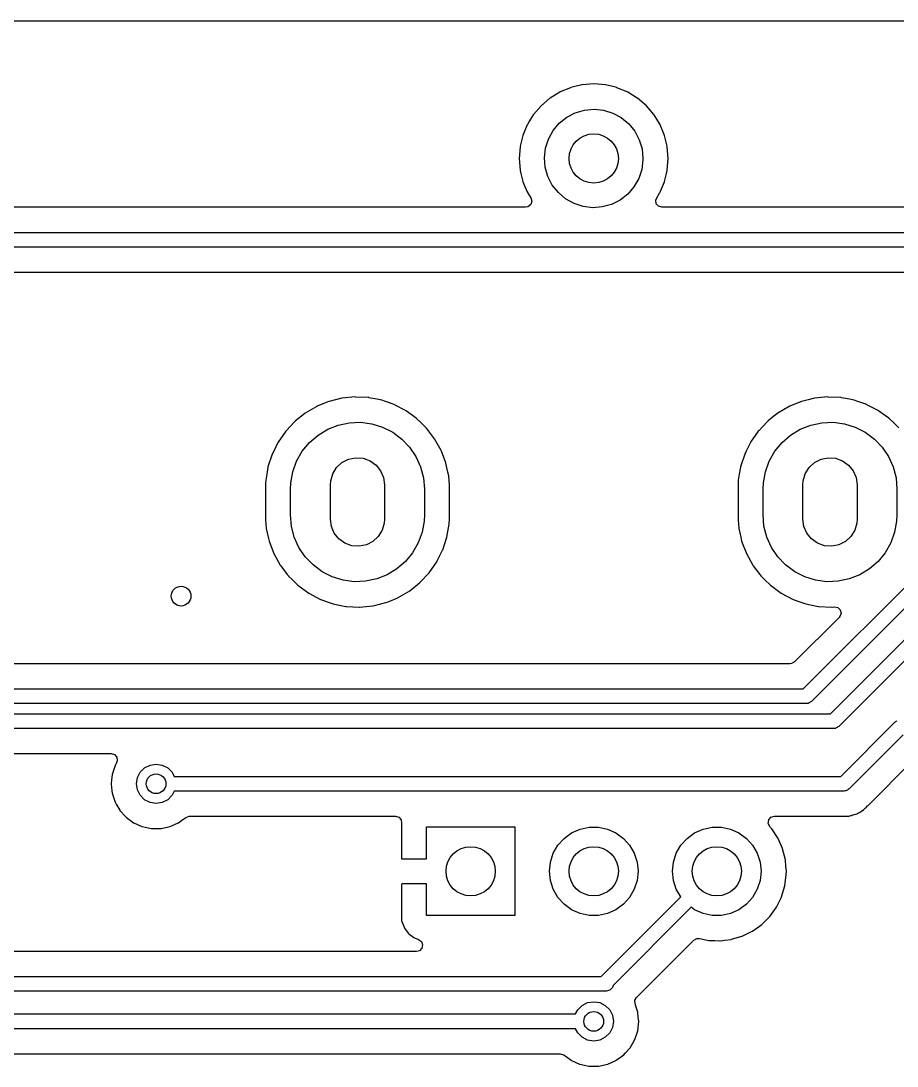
# Model space of a CAD drawing. Extents: x 51 to 243, y -135 to -54.
# Drawn here: x 197.91 to 215.71, y -75.08 to -53.85 of the extents above; entities that cross this region are included whole.
import ezdxf

# ---------------------------------------------------------------- set-up
doc = ezdxf.new("R2010")
doc.units = 0
doc.layers.add('BLACK', color=7, linetype='CONTINUOUS')

msp = doc.modelspace()

# ---------------------------------------------------------------- linework, layer by layer
at = {"layer": 'BLACK', "linetype": 'CONTINUOUS'}
for p, q in [((51.4345, -53.8485), (243.206, -53.8485)), ((209.163, -55.1836), (209.082, -55.2029)), ((209.308, -55.1486), (209.163, -55.1836)), ((209.313, -55.1475), (209.308, -55.1486)), ((209.308, -55.1486), (209.308, -55.1486)), ((209.55, -55.1288), (209.313, -55.1475)), ((209.787, -55.1475), (209.55, -55.1288)), ((209.792, -55.1486), (209.787, -55.1475)), ((209.937, -55.1836), (209.792, -55.1486)), ((209.792, -55.1486), (209.792, -55.1486)), ((210.018, -55.2029), (209.937, -55.1836)), ((208.859, -55.2963), (208.665, -55.4152)), ((208.863, -55.2938), (208.859, -55.2963)), ((208.868, -55.2919), (208.863, -55.2938)), ((209.078, -55.2048), (208.868, -55.2919)), ((208.868, -55.2919), (208.868, -55.2919)), ((209.082, -55.2029), (209.078, -55.2048)), ((209.078, -55.2048), (209.078, -55.2048)), ((210.022, -55.2048), (210.018, -55.2029)), ((210.232, -55.2919), (210.022, -55.2048)), ((210.022, -55.2048), (210.022, -55.2048)), ((210.237, -55.2938), (210.232, -55.2919)), ((210.232, -55.2919), (210.232, -55.2919)), ((210.241, -55.2963), (210.237, -55.2938)), ((210.435, -55.4152), (210.241, -55.2963)), ((208.48, -55.572), (208.326, -55.7526)), ((208.661, -55.4178), (208.48, -55.572)), ((208.665, -55.4152), (208.661, -55.4178)), ((208.665, -55.4152), (208.665, -55.4152)), ((210.439, -55.4178), (210.435, -55.4152)), ((210.435, -55.4152), (210.435, -55.4152)), ((210.62, -55.572), (210.439, -55.4178)), ((210.774, -55.7526), (210.62, -55.572)), ((208.323, -55.7568), (208.248, -55.88)), ((208.326, -55.7526), (208.323, -55.7568)), ((208.323, -55.7568), (208.323, -55.7568)), ((208.85, -55.9275), (209.002, -55.8052)), ((209.002, -55.8052), (209.175, -55.7148)), ((209.175, -55.7148), (209.363, -55.6597)), ((209.363, -55.6597), (209.557, -55.642)), ((209.557, -55.642), (209.751, -55.6624)), ((209.751, -55.6624), (209.938, -55.7201)), ((209.938, -55.7201), (210.109, -55.813)), ((210.109, -55.813), (210.26, -55.9374)), ((210.777, -55.7568), (210.774, -55.7526)), ((210.852, -55.88), (210.777, -55.7568)), ((210.777, -55.7568), (210.777, -55.7568)), ((208.2, -55.9596), (208.138, -56.1088)), ((208.202, -55.955), (208.2, -55.9596)), ((208.2, -55.9596), (208.2, -55.9596)), ((208.248, -55.88), (208.202, -55.955)), ((208.725, -56.077), (208.85, -55.9275)), ((210.26, -55.9374), (210.383, -56.0886)), ((210.898, -55.955), (210.852, -55.88)), ((210.9, -55.9596), (210.898, -55.955)), ((210.962, -56.1088), (210.9, -55.9596)), ((210.9, -55.9596), (210.9, -55.9596)), ((208.111, -56.1744), (208.092, -56.2546)), ((208.138, -56.1088), (208.111, -56.1744)), ((208.572, -56.4341), (208.631, -56.2481)), ((208.631, -56.2481), (208.725, -56.077)), ((210.383, -56.0886), (210.475, -56.2609)), ((210.989, -56.1744), (210.962, -56.1088)), ((211.008, -56.2546), (210.989, -56.1744)), ((208.055, -56.4053), (208.037, -56.642)), ((208.065, -56.3648), (208.055, -56.4053)), ((208.092, -56.2546), (208.065, -56.3648)), ((208.55, -56.628), (208.572, -56.4341)), ((210.475, -56.2609), (210.531, -56.4478)), ((210.531, -56.4478), (210.55, -56.642)), ((211.035, -56.3648), (211.008, -56.2546)), ((211.045, -56.4053), (211.035, -56.3648)), ((211.063, -56.642), (211.045, -56.4053)), ((208.037, -56.642), (208.055, -56.8787)), ((208.566, -56.8225), (208.55, -56.628)), ((210.55, -56.6699), (210.525, -56.8635)), ((210.55, -56.642), (210.55, -56.6699)), ((211.045, -56.8787), (211.063, -56.642)), ((208.055, -56.8787), (208.057, -56.8835)), ((208.057, -56.8835), (208.057, -56.8835)), ((208.057, -56.8835), (208.079, -56.975)), ((208.62, -57.0101), (208.566, -56.8225)), ((210.525, -56.8635), (210.464, -57.0487)), ((211.021, -56.975), (211.043, -56.8835)), ((211.043, -56.8835), (211.045, -56.8787)), ((211.043, -56.8835), (211.043, -56.8835)), ((208.079, -56.975), (208.111, -57.1096)), ((208.709, -57.1837), (208.62, -57.0101)), ((210.464, -57.0487), (210.367, -57.2184)), ((210.989, -57.1096), (211.021, -56.975)), ((208.111, -57.1096), (208.113, -57.1142)), ((208.113, -57.1142), (208.113, -57.1142)), ((208.113, -57.1142), (208.193, -57.3081)), ((208.193, -57.3081), (208.202, -57.329)), ((208.831, -57.3367), (208.709, -57.1837)), ((210.367, -57.2184), (210.24, -57.3662)), ((210.898, -57.329), (210.907, -57.3081)), ((210.907, -57.3081), (210.987, -57.1142)), ((210.987, -57.1142), (210.989, -57.1096)), ((210.987, -57.1142), (210.987, -57.1142)), ((208.202, -57.329), (208.204, -57.3332)), ((208.204, -57.3332), (208.271, -57.4427)), ((208.29, -57.5112), (208.269, -57.5789)), ((208.271, -57.4427), (208.29, -57.5112)), ((208.979, -57.4631), (208.831, -57.3367)), ((209.15, -57.5584), (208.979, -57.4631)), ((210.086, -57.4863), (209.912, -57.5743)), ((210.24, -57.3662), (210.086, -57.4863)), ((210.811, -57.4906), (210.829, -57.4427)), ((210.821, -57.5608), (210.811, -57.4906)), ((210.829, -57.4427), (210.896, -57.3332)), ((210.896, -57.3332), (210.898, -57.329)), ((208.164, -57.6345), (159.811, -57.6345)), ((208.214, -57.6242), (208.164, -57.6345)), ((208.269, -57.5789), (208.214, -57.6242)), ((209.335, -57.6187), (209.15, -57.5584)), ((209.529, -57.6418), (209.335, -57.6187)), ((209.724, -57.6268), (209.529, -57.6418)), ((209.912, -57.5743), (209.724, -57.6268)), ((210.868, -57.6145), (210.821, -57.5608)), ((210.936, -57.6345), (210.868, -57.6145)), ((222.086, -57.6345), (210.936, -57.6345)), ((159.498, -58.143), (222.123, -58.143)), ((222.061, -58.443), (159.498, -58.443)), ((159.811, -58.9515), (221.798, -58.9515)), ((204.303, -61.5456), (204.174, -61.5772)), ((204.433, -61.5138), (204.303, -61.5456)), ((204.438, -61.5127), (204.433, -61.5138)), ((204.433, -61.5138), (204.433, -61.5138)), ((204.707, -61.487), (204.438, -61.5127)), ((204.712, -61.4872), (204.707, -61.487)), ((204.974, -61.5002), (204.712, -61.4872)), ((204.712, -61.4872), (204.712, -61.4872)), ((204.978, -61.5005), (204.974, -61.5002)), ((204.974, -61.5002), (204.974, -61.5002)), ((204.983, -61.5013), (204.978, -61.5005)), ((205.146, -61.5336), (204.983, -61.5013)), ((204.983, -61.5013), (204.983, -61.5013)), ((205.244, -61.5529), (205.146, -61.5336)), ((205.318, -61.5789), (205.244, -61.5529)), ((213.903, -61.5456), (213.774, -61.5772)), ((214.033, -61.5138), (213.903, -61.5456)), ((214.038, -61.5127), (214.033, -61.5138)), ((214.033, -61.5138), (214.033, -61.5138)), ((214.307, -61.487), (214.038, -61.5127)), ((214.312, -61.4872), (214.307, -61.487)), ((214.574, -61.5002), (214.312, -61.4872)), ((214.312, -61.4872), (214.312, -61.4872)), ((214.578, -61.5005), (214.574, -61.5002)), ((214.574, -61.5002), (214.574, -61.5002)), ((214.583, -61.5013), (214.578, -61.5005)), ((214.746, -61.5336), (214.583, -61.5013)), ((214.583, -61.5013), (214.583, -61.5013)), ((214.844, -61.5529), (214.746, -61.5336)), ((214.918, -61.5789), (214.844, -61.5529)), ((203.923, -61.679), (203.689, -61.816)), ((203.947, -61.6692), (203.923, -61.679)), ((204.17, -61.5789), (203.947, -61.6692)), ((204.174, -61.5772), (204.17, -61.5789)), ((204.17, -61.5789), (204.17, -61.5789)), ((205.496, -61.6417), (205.318, -61.5789)), ((205.5, -61.6432), (205.496, -61.6417)), ((205.496, -61.6417), (205.496, -61.6417)), ((205.74, -61.7695), (205.5, -61.6432)), ((205.744, -61.7721), (205.74, -61.7695)), ((205.946, -61.9195), (205.744, -61.7721)), ((213.523, -61.679), (213.289, -61.816)), ((213.547, -61.6692), (213.523, -61.679)), ((213.77, -61.5789), (213.547, -61.6692)), ((213.774, -61.5772), (213.77, -61.5789)), ((213.77, -61.5789), (213.77, -61.5789)), ((215.096, -61.6417), (214.918, -61.5789)), ((215.1, -61.6432), (215.096, -61.6417)), ((215.096, -61.6417), (215.096, -61.6417)), ((215.34, -61.7695), (215.1, -61.6432)), ((215.344, -61.7721), (215.34, -61.7695)), ((215.546, -61.9195), (215.344, -61.7721)), ((203.477, -61.9854), (203.474, -61.9887)), ((203.492, -61.973), (203.477, -61.9854)), ((203.612, -61.8778), (203.492, -61.973)), ((203.689, -61.816), (203.612, -61.8778)), ((205.959, -61.929), (205.946, -61.9195)), ((206.024, -61.9927), (205.959, -61.929)), ((213.077, -61.9854), (213.074, -61.9887)), ((213.092, -61.973), (213.077, -61.9854)), ((213.212, -61.8778), (213.092, -61.973)), ((213.289, -61.816), (213.212, -61.8778)), ((215.559, -61.929), (215.546, -61.9195)), ((215.624, -61.9927), (215.559, -61.929)), ((203.292, -62.1835), (203.137, -62.4063)), ((203.309, -62.1654), (203.292, -62.1835)), ((203.474, -61.9887), (203.309, -62.1654)), ((203.949, -62.2611), (204.145, -62.1418)), ((204.145, -62.1418), (204.359, -62.0574)), ((204.359, -62.0574), (204.584, -62.0101)), ((204.584, -62.0101), (204.814, -62.0015)), ((204.814, -62.0015), (205.042, -62.0317)), ((205.042, -62.0317), (205.262, -62.0999)), ((205.262, -62.0999), (205.467, -62.2041)), ((206.147, -62.1122), (206.024, -61.9927)), ((206.153, -62.1186), (206.147, -62.1122)), ((206.156, -62.1222), (206.153, -62.1186)), ((206.176, -62.1489), (206.156, -62.1222)), ((206.156, -62.1222), (206.156, -62.1222)), ((206.318, -62.3341), (206.176, -62.1489)), ((212.892, -62.1835), (212.737, -62.4063)), ((212.909, -62.1654), (212.892, -62.1835)), ((213.074, -61.9887), (212.909, -62.1654)), ((213.549, -62.2611), (213.745, -62.1418)), ((213.745, -62.1418), (213.959, -62.0574)), ((213.959, -62.0574), (214.184, -62.0101)), ((214.184, -62.0101), (214.414, -62.0015)), ((214.414, -62.0015), (214.642, -62.0317)), ((214.642, -62.0317), (214.862, -62.0999)), ((214.862, -62.0999), (215.067, -62.2041)), ((215.747, -62.1122), (215.624, -61.9927)), ((203.137, -62.4063), (203.135, -62.4104)), ((203.775, -62.4119), (203.949, -62.2611)), ((205.467, -62.2041), (205.651, -62.3414)), ((205.651, -62.3414), (205.81, -62.5078)), ((206.449, -62.5712), (206.318, -62.3341)), ((212.737, -62.4063), (212.735, -62.4104)), ((213.375, -62.4119), (213.549, -62.2611)), ((215.067, -62.2041), (215.251, -62.3414)), ((215.251, -62.3414), (215.41, -62.5078)), ((203.048, -62.5862), (203.017, -62.6491)), ((203.135, -62.4104), (203.048, -62.5862)), ((203.135, -62.4104), (203.135, -62.4104)), ((203.515, -62.7895), (203.629, -62.5897)), ((203.629, -62.5897), (203.775, -62.4119)), ((205.81, -62.5078), (205.938, -62.6986)), ((206.451, -62.5755), (206.449, -62.5712)), ((206.455, -62.5869), (206.451, -62.5755)), ((206.451, -62.5755), (206.451, -62.5755)), ((206.545, -62.8248), (206.455, -62.5869)), ((212.648, -62.5862), (212.617, -62.6491)), ((212.735, -62.4104), (212.648, -62.5862)), ((212.735, -62.4104), (212.735, -62.4104)), ((213.115, -62.7895), (213.229, -62.5897)), ((213.229, -62.5897), (213.375, -62.4119)), ((215.41, -62.5078), (215.538, -62.6986)), ((203.017, -62.6491), (202.932, -62.9068)), ((203.437, -63.0057), (203.515, -62.7895)), ((204.326, -62.9194), (204.436, -62.8184)), ((204.436, -62.8184), (204.569, -62.7506)), ((204.569, -62.7506), (204.715, -62.7211)), ((204.715, -62.7211), (204.864, -62.732)), ((204.864, -62.732), (205.005, -62.7826)), ((205.005, -62.7826), (205.127, -62.8691)), ((205.938, -62.6986), (206.033, -62.9083)), ((206.546, -62.8292), (206.545, -62.8248)), ((206.587, -63.0115), (206.546, -62.8292)), ((206.546, -62.8292), (206.546, -62.8292)), ((212.617, -62.6491), (212.532, -62.9068)), ((213.037, -63.0057), (213.115, -62.7895)), ((213.926, -62.9194), (214.036, -62.8184)), ((214.036, -62.8184), (214.169, -62.7506)), ((214.169, -62.7506), (214.315, -62.7211)), ((214.315, -62.7211), (214.464, -62.732)), ((214.464, -62.732), (214.605, -62.7826)), ((214.605, -62.7826), (214.727, -62.8691)), ((215.538, -62.6986), (215.633, -62.9083)), ((202.931, -62.9113), (202.906, -63.0563)), ((202.932, -62.9068), (202.931, -62.9113)), ((202.931, -62.9113), (202.931, -62.9113)), ((203.396, -63.232), (203.437, -63.0057)), ((204.206, -63.1897), (204.248, -63.0463)), ((204.248, -63.0463), (204.326, -62.9194)), ((205.127, -62.8691), (205.22, -62.9851)), ((205.22, -62.9851), (205.28, -63.1221)), ((206.033, -62.9083), (206.091, -63.1309)), ((206.604, -63.0895), (206.587, -63.0115)), ((212.531, -62.9113), (212.506, -63.0563)), ((212.532, -62.9068), (212.531, -62.9113)), ((212.531, -62.9113), (212.531, -62.9113)), ((212.996, -63.232), (213.037, -63.0057)), ((213.806, -63.1897), (213.848, -63.0463)), ((213.848, -63.0463), (213.926, -62.9194)), ((214.727, -62.8691), (214.82, -62.9851)), ((214.82, -62.9851), (214.88, -63.1221)), ((215.633, -62.9083), (215.691, -63.1309)), ((202.882, -63.244), (202.881, -63.2596)), ((202.886, -63.1778), (202.882, -63.244)), ((202.906, -63.0563), (202.886, -63.1739)), ((202.886, -63.1739), (202.886, -63.1778)), ((203.39, -63.36), (203.396, -63.232)), ((204.2, -63.27), (204.206, -63.1897)), ((205.28, -63.1221), (205.3, -63.27)), ((206.091, -63.1309), (206.11, -63.36)), ((206.604, -63.0941), (206.604, -63.0895)), ((206.617, -63.2705), (206.604, -63.0941)), ((212.482, -63.244), (212.481, -63.2596)), ((212.486, -63.1778), (212.482, -63.244)), ((212.506, -63.0563), (212.486, -63.1739)), ((212.486, -63.1739), (212.486, -63.1778)), ((212.99, -63.36), (212.996, -63.232)), ((213.8, -63.27), (213.806, -63.1897)), ((214.88, -63.1221), (214.9, -63.27)), ((215.691, -63.1309), (215.71, -63.36)), ((202.881, -63.2596), (202.881, -63.9489)), ((203.39, -63.88), (203.39, -63.36)), ((204.2, -63.97), (204.2, -63.27)), ((205.3, -63.27), (205.3, -63.97)), ((206.11, -63.36), (206.11, -63.88)), ((206.618, -63.2911), (206.617, -63.2705)), ((206.618, -63.9804), (206.618, -63.2911)), ((212.481, -63.2596), (212.481, -63.9489)), ((212.99, -63.88), (212.99, -63.36)), ((213.8, -63.97), (213.8, -63.27)), ((214.9, -63.27), (214.9, -63.97)), ((215.71, -63.36), (215.71, -63.88)), ((203.409, -64.1091), (203.39, -63.88)), ((206.11, -63.88), (206.104, -64.008)), ((213.009, -64.1091), (212.99, -63.88)), ((215.71, -63.88), (215.704, -64.008)), ((202.881, -63.9489), (202.882, -63.9512)), ((202.882, -63.9512), (202.884, -63.987)), ((202.882, -63.9512), (202.882, -63.9512)), ((202.884, -63.987), (202.896, -64.1505)), ((204.22, -64.1179), (204.2, -63.97)), ((205.294, -64.0503), (205.252, -64.1937)), ((205.3, -63.97), (205.294, -64.0503)), ((206.104, -64.008), (206.063, -64.2343)), ((206.588, -64.2173), (206.614, -64.0699)), ((206.614, -64.0661), (206.615, -64.0536)), ((206.614, -64.0698), (206.614, -64.0661)), ((206.614, -64.0699), (206.614, -64.0698)), ((206.615, -64.0536), (206.618, -63.982)), ((206.618, -63.982), (206.618, -63.9804)), ((206.618, -63.982), (206.618, -63.982)), ((212.481, -63.9489), (212.482, -63.9512)), ((212.482, -63.9512), (212.482, -63.9512)), ((212.482, -63.9512), (212.484, -63.987)), ((212.484, -63.987), (212.496, -64.1505)), ((213.82, -64.1179), (213.8, -63.97)), ((214.894, -64.0503), (214.852, -64.1937)), ((214.9, -63.97), (214.894, -64.0503)), ((215.704, -64.008), (215.663, -64.2343)), ((202.896, -64.1505), (202.897, -64.1549)), ((202.897, -64.1549), (202.897, -64.1549)), ((202.897, -64.1549), (202.937, -64.3372)), ((203.467, -64.3317), (203.409, -64.1091)), ((204.28, -64.2549), (204.22, -64.1179)), ((204.373, -64.3709), (204.28, -64.2549)), ((205.174, -64.3206), (205.064, -64.4216)), ((205.252, -64.1937), (205.174, -64.3206)), ((206.063, -64.2343), (205.985, -64.4505)), ((206.568, -64.3332), (206.588, -64.2173)), ((212.496, -64.1505), (212.497, -64.1549)), ((212.497, -64.1549), (212.497, -64.1549)), ((212.497, -64.1549), (212.537, -64.3372)), ((213.067, -64.3317), (213.009, -64.1091)), ((213.806, -67.414), (217.064, -64.1559)), ((213.88, -64.2549), (213.82, -64.1179)), ((213.973, -64.3709), (213.88, -64.2549)), ((214.774, -64.3206), (214.664, -64.4216)), ((214.852, -64.1937), (214.774, -64.3206)), ((215.663, -64.2343), (215.585, -64.4505)), ((202.937, -64.3372), (202.955, -64.4152)), ((202.955, -64.4152), (203.051, -64.6688)), ((203.562, -64.5414), (203.467, -64.3317)), ((204.495, -64.4574), (204.373, -64.3709)), ((204.636, -64.508), (204.495, -64.4574)), ((204.785, -64.5189), (204.636, -64.508)), ((204.931, -64.4894), (204.785, -64.5189)), ((205.064, -64.4216), (204.931, -64.4894)), ((205.985, -64.4505), (205.871, -64.6503)), ((206.483, -64.5909), (206.568, -64.3332)), ((212.537, -64.3372), (212.555, -64.4152)), ((212.555, -64.4152), (212.651, -64.6688)), ((213.162, -64.5414), (213.067, -64.3317)), ((214.095, -64.4574), (213.973, -64.3709)), ((217.232, -64.412), (213.974, -67.6701)), ((214.236, -64.508), (214.095, -64.4574)), ((214.385, -64.5189), (214.236, -64.508)), ((214.531, -64.4894), (214.385, -64.5189)), ((214.664, -64.4216), (214.531, -64.4894)), ((215.585, -64.4505), (215.471, -64.6503)), ((203.051, -64.6688), (203.182, -64.9059)), ((203.69, -64.7322), (203.562, -64.5414)), ((203.849, -64.8986), (203.69, -64.7322)), ((205.871, -64.6503), (205.725, -64.8281)), ((206.372, -64.8155), (206.481, -64.595)), ((206.481, -64.595), (206.483, -64.5909)), ((206.481, -64.595), (206.481, -64.595)), ((212.651, -64.6688), (212.782, -64.9059)), ((213.29, -64.7322), (213.162, -64.5414)), ((213.449, -64.8986), (213.29, -64.7322)), ((215.471, -64.6503), (215.325, -64.8281)), ((203.182, -64.9059), (203.192, -64.919)), ((203.192, -64.919), (203.322, -65.0893)), ((204.033, -65.0359), (203.849, -64.8986)), ((205.725, -64.8281), (205.551, -64.9789)), ((206.208, -65.0565), (206.363, -64.8337)), ((206.363, -64.8337), (206.372, -64.8155)), ((212.782, -64.9059), (212.792, -64.919)), ((212.792, -64.919), (212.922, -65.0893)), ((213.633, -65.0359), (213.449, -64.8986)), ((215.325, -64.8281), (215.151, -64.9789)), ((203.322, -65.0893), (203.347, -65.1214)), ((203.347, -65.1214), (203.35, -65.1246)), ((203.35, -65.1246), (203.35, -65.1246)), ((203.35, -65.1246), (203.429, -65.2018)), ((204.238, -65.1401), (204.033, -65.0359)), ((204.458, -65.2083), (204.238, -65.1401)), ((205.355, -65.0982), (205.141, -65.1826)), ((205.551, -64.9789), (205.355, -65.0982)), ((206.027, -65.2505), (206.205, -65.0598)), ((206.205, -65.0598), (206.208, -65.0565)), ((206.205, -65.0598), (206.205, -65.0598)), ((212.922, -65.0893), (212.947, -65.1214)), ((212.947, -65.1214), (212.95, -65.1246)), ((212.95, -65.1246), (212.95, -65.1246)), ((212.95, -65.1246), (213.029, -65.2018)), ((213.838, -65.1401), (213.633, -65.0359)), ((214.058, -65.2083), (213.838, -65.1401)), ((214.955, -65.0982), (214.741, -65.1826)), ((215.151, -64.9789), (214.955, -65.0982)), ((203.429, -65.2018), (203.541, -65.311)), ((203.541, -65.311), (203.76, -65.4705)), ((204.686, -65.2385), (204.458, -65.2083)), ((204.916, -65.2299), (204.686, -65.2385)), ((205.141, -65.1826), (204.916, -65.2299)), ((205.811, -65.424), (206.013, -65.2624)), ((206.013, -65.2624), (206.019, -65.2575)), ((206.019, -65.2575), (206.023, -65.2546)), ((206.019, -65.2575), (206.019, -65.2575)), ((206.023, -65.2546), (206.027, -65.2505)), ((213.029, -65.2018), (213.141, -65.311)), ((213.141, -65.311), (213.36, -65.4705)), ((214.286, -65.2385), (214.058, -65.2083)), ((214.516, -65.2299), (214.286, -65.2385)), ((214.741, -65.1826), (214.516, -65.2299)), ((203.76, -65.4705), (204, -65.5968)), ((205.372, -65.6442), (205.573, -65.5627)), ((205.573, -65.5627), (205.577, -65.561)), ((205.573, -65.5627), (205.573, -65.5627)), ((205.577, -65.561), (205.811, -65.424)), ((213.36, -65.4705), (213.6, -65.5968)), ((214.358, -67.922), (216.854, -65.4258)), ((204, -65.5968), (204.004, -65.5983)), ((204.004, -65.5983), (204.004, -65.5983)), ((204.004, -65.5983), (204.134, -65.6442)), ((204.134, -65.6442), (204.256, -65.6871)), ((204.256, -65.6871), (204.354, -65.7064)), ((204.354, -65.7064), (204.517, -65.7387)), ((204.517, -65.7387), (204.517, -65.7387)), ((204.517, -65.7387), (204.522, -65.7395)), ((204.522, -65.7395), (204.526, -65.7398)), ((204.526, -65.7398), (204.526, -65.7398)), ((204.526, -65.7398), (204.788, -65.7528)), ((204.788, -65.7528), (204.788, -65.7528)), ((204.788, -65.7528), (204.793, -65.753)), ((204.793, -65.753), (205.062, -65.7273)), ((205.062, -65.7273), (205.067, -65.7262)), ((205.067, -65.7262), (205.227, -65.6871)), ((205.067, -65.7262), (205.067, -65.7262)), ((205.227, -65.6871), (205.326, -65.6628)), ((205.326, -65.6628), (205.372, -65.6442)), ((213.6, -65.5968), (213.604, -65.5983)), ((213.604, -65.5983), (213.604, -65.5983)), ((213.604, -65.5983), (213.734, -65.6442)), ((213.734, -65.6442), (213.856, -65.6871)), ((213.856, -65.6871), (213.954, -65.7064)), ((213.954, -65.7064), (214.117, -65.7387)), ((214.117, -65.7387), (214.117, -65.7387)), ((214.117, -65.7387), (214.122, -65.7395)), ((214.122, -65.7395), (214.126, -65.7398)), ((214.126, -65.7398), (214.126, -65.7398)), ((214.126, -65.7398), (214.388, -65.7528)), ((214.388, -65.7528), (214.388, -65.7528)), ((214.388, -65.7528), (214.393, -65.753)), ((214.393, -65.753), (214.436, -65.7488)), ((214.436, -65.7488), (214.506, -65.7623)), ((214.506, -65.7623), (214.557, -65.8113)), ((217.066, -65.638), (214.526, -68.1781)), ((214.537, -65.9634), (213.632, -66.8686)), ((214.551, -65.9474), (214.537, -65.9634)), ((214.574, -65.8803), (214.551, -65.9474)), ((214.557, -65.8113), (214.574, -65.8803)), ((213.543, -66.9055), (194.479, -66.9055)), ((213.57, -66.9026), (213.543, -66.9055)), ((213.632, -66.8686), (213.57, -66.9026)), ((176.348, -67.414), (213.806, -67.414)), ((213.868, -67.714), (176.286, -67.714)), ((213.887, -67.7089), (213.868, -67.714)), ((213.907, -67.7089), (213.887, -67.7089)), ((213.924, -67.699), (213.907, -67.7089)), ((213.943, -67.6939), (213.924, -67.699)), ((213.957, -67.6799), (213.943, -67.6939)), ((213.974, -67.6701), (213.957, -67.6799)), ((98.8681, -67.922), (214.358, -67.922)), ((214.568, -69.192), (215.666, -68.0939)), ((215.666, -68.0939), (215.683, -68.0841)), ((215.683, -68.0841), (215.697, -68.0701)), ((215.697, -68.0701), (215.716, -68.065)), ((214.42, -68.222), (98.806, -68.222)), ((214.439, -68.2169), (214.42, -68.222)), ((214.459, -68.2169), (214.439, -68.2169)), ((214.476, -68.207), (214.459, -68.2169)), ((214.495, -68.2019), (214.476, -68.207)), ((214.509, -68.1879), (214.495, -68.2019)), ((214.526, -68.1781), (214.509, -68.1879)), ((215.834, -68.35), (214.736, -69.4481)), ((98.843, -68.7305), (199.746, -68.7305)), ((199.746, -68.7305), (199.814, -68.7505)), ((199.814, -68.7505), (199.86, -68.8042)), ((199.825, -68.9704), (199.766, -69.1521)), ((199.855, -68.9195), (199.825, -68.9704)), ((199.87, -68.8744), (199.855, -68.9195)), ((199.86, -68.8042), (199.87, -68.8744)), ((200.425, -69.0184), (200.536, -68.9616)), ((200.536, -68.9616), (200.66, -68.942)), ((200.66, -68.942), (200.784, -68.9616)), ((200.784, -68.9616), (200.895, -69.0184)), ((215.122, -69.7815), (216.008, -68.8954)), ((199.766, -69.1586), (199.755, -69.2648)), ((199.766, -69.1521), (199.766, -69.1586)), ((199.766, -69.1586), (199.766, -69.1586)), ((200.28, -69.2184), (200.336, -69.1069)), ((200.336, -69.1069), (200.425, -69.0184)), ((200.895, -69.0184), (200.984, -69.1069)), ((200.984, -69.1069), (201.027, -69.192)), ((201.027, -69.192), (214.568, -69.192)), ((199.755, -69.2648), (199.746, -69.342)), ((199.746, -69.342), (199.747, -69.3486)), ((199.747, -69.3486), (199.762, -69.4885)), ((200.26, -69.342), (200.28, -69.2184)), ((200.28, -69.4656), (200.26, -69.342)), ((199.762, -69.4885), (199.766, -69.5319)), ((199.766, -69.5319), (199.825, -69.7136)), ((200.336, -69.5771), (200.28, -69.4656)), ((200.425, -69.6656), (200.336, -69.5771)), ((200.984, -69.5771), (200.895, -69.6656)), ((201.027, -69.492), (200.984, -69.5771)), ((214.63, -69.492), (201.027, -69.492)), ((214.649, -69.4869), (214.63, -69.492)), ((214.669, -69.4869), (214.649, -69.4869)), ((214.686, -69.477), (214.669, -69.4869)), ((214.705, -69.4719), (214.686, -69.477)), ((214.719, -69.4579), (214.705, -69.4719)), ((214.736, -69.4481), (214.719, -69.4579)), ((199.825, -69.7136), (199.829, -69.7193)), ((199.829, -69.7193), (199.829, -69.7193)), ((199.829, -69.7193), (199.85, -69.7553)), ((199.85, -69.7553), (199.921, -69.8789)), ((200.536, -69.7224), (200.425, -69.6656)), ((200.66, -69.742), (200.536, -69.7224)), ((200.784, -69.7224), (200.66, -69.742)), ((200.895, -69.6656), (200.784, -69.7224)), ((215.052, -69.8513), (215.067, -69.8384)), ((215.067, -69.8384), (215.078, -69.8305)), ((215.078, -69.8305), (215.084, -69.8258)), ((215.084, -69.8258), (215.114, -69.7902)), ((215.114, -69.7902), (215.122, -69.7815)), ((199.921, -69.8789), (199.925, -69.8839)), ((199.925, -69.8839), (199.925, -69.8839)), ((199.925, -69.8839), (200.039, -70.0102)), ((200.039, -70.0102), (200.049, -70.0209)), ((200.049, -70.0209), (200.203, -70.1331)), ((201.175, -70.0905), (201.265, -70.0258)), ((201.265, -70.0258), (201.266, -70.0246)), ((201.266, -70.0246), (201.333, -70.0007)), ((201.333, -70.0007), (201.34, -70.0005)), ((201.34, -70.0005), (205.52, -70.0005)), ((205.52, -70.0005), (205.588, -70.0205)), ((205.588, -70.0205), (205.635, -70.0742)), ((213.105, -70.077), (213.15, -70.0222)), ((213.15, -70.0222), (213.221, -70.0005)), ((213.221, -70.0005), (214.548, -70.0005)), ((214.548, -70.0005), (214.56, -70.0011)), ((214.56, -70.0011), (214.56, -70.0011)), ((214.56, -70.0011), (214.568, -70.0028)), ((214.568, -70.0028), (214.638, -70.0006)), ((214.638, -70.0006), (214.642, -70.0005)), ((214.642, -70.0005), (214.671, -70.0005)), ((214.671, -70.0005), (214.676, -69.9999)), ((214.676, -69.9999), (214.688, -69.999)), ((214.688, -69.999), (214.734, -69.9976)), ((214.734, -69.9976), (214.754, -69.9916)), ((214.754, -69.9916), (214.774, -69.9876)), ((214.774, -69.9876), (214.781, -69.9867)), ((214.781, -69.9867), (214.787, -69.9859)), ((214.787, -69.9859), (214.795, -69.9849)), ((214.787, -69.9859), (214.787, -69.9859)), ((214.795, -69.9849), (214.802, -69.982)), ((214.802, -69.982), (214.838, -69.9679)), ((214.802, -69.982), (214.802, -69.982)), ((214.838, -69.9679), (214.849, -69.964)), ((214.849, -69.964), (214.894, -69.9511)), ((214.894, -69.9511), (214.912, -69.9402)), ((214.912, -69.9402), (214.93, -69.9315)), ((214.93, -69.9315), (214.95, -69.9236)), ((214.95, -69.9236), (214.987, -69.8965)), ((214.987, -69.8965), (214.997, -69.89)), ((214.997, -69.89), (215.03, -69.8705)), ((215.03, -69.8705), (215.037, -69.8665)), ((215.03, -69.8705), (215.03, -69.8705)), ((215.037, -69.8665), (215.052, -69.8513)), ((200.203, -70.1331), (200.209, -70.1358)), ((200.209, -70.1358), (200.209, -70.1358)), ((200.209, -70.1358), (200.372, -70.2081)), ((200.372, -70.2081), (200.378, -70.2108)), ((200.378, -70.2108), (200.471, -70.2306)), ((200.471, -70.2306), (200.558, -70.2491)), ((200.558, -70.2491), (200.558, -70.2491)), ((200.558, -70.2491), (200.565, -70.2505)), ((200.565, -70.2505), (200.755, -70.2505)), ((200.755, -70.2505), (200.762, -70.2491)), ((200.762, -70.2491), (200.849, -70.2306)), ((200.762, -70.2491), (200.762, -70.2491)), ((200.849, -70.2306), (200.942, -70.2108)), ((200.942, -70.2108), (200.948, -70.2081)), ((200.948, -70.2081), (201.111, -70.1358)), ((201.111, -70.1358), (201.117, -70.1331)), ((201.111, -70.1358), (201.111, -70.1358)), ((201.117, -70.1331), (201.175, -70.0905)), ((205.635, -70.0742), (205.645, -70.1401)), ((205.645, -70.1401), (205.642, -70.1685)), ((205.642, -70.1685), (205.642, -70.1753)), ((205.642, -70.1753), (205.642, -70.8479)), ((206.15, -70.866), (206.15, -70.22)), ((206.15, -70.22), (207.95, -70.22)), ((207.95, -70.22), (207.95, -72.02)), ((209.1, -70.3406), (209.272, -70.264)), ((209.272, -70.264), (209.456, -70.2249)), ((209.456, -70.2249), (209.644, -70.2249)), ((209.644, -70.2249), (209.828, -70.264)), ((209.828, -70.264), (210, -70.3406)), ((211.6, -70.3406), (211.772, -70.264)), ((211.772, -70.264), (211.956, -70.2249)), ((211.956, -70.2249), (212.144, -70.2249)), ((212.144, -70.2249), (212.328, -70.264)), ((212.328, -70.264), (212.5, -70.3406)), ((213.097, -70.1475), (213.105, -70.077)), ((213.128, -70.2113), (213.097, -70.1475)), ((213.137, -70.2219), (213.128, -70.2113)), ((213.163, -70.2505), (213.137, -70.2219)), ((213.17, -70.2577), (213.163, -70.2505)), ((213.296, -70.4521), (213.17, -70.2577)), ((208.822, -70.591), (208.948, -70.4512)), ((208.948, -70.4512), (209.1, -70.3406)), ((210, -70.3406), (210.152, -70.4512)), ((210.152, -70.4512), (210.278, -70.591)), ((211.322, -70.591), (211.448, -70.4512)), ((211.448, -70.4512), (211.6, -70.3406)), ((212.5, -70.3406), (212.652, -70.4512)), ((212.652, -70.4512), (212.778, -70.591)), ((213.298, -70.4569), (213.296, -70.4521)), ((213.386, -70.6598), (213.298, -70.4569)), ((213.298, -70.4569), (213.298, -70.4569)), ((208.728, -70.7539), (208.822, -70.591)), ((210.278, -70.591), (210.372, -70.7539)), ((211.228, -70.7539), (211.322, -70.591)), ((212.778, -70.591), (212.872, -70.7539)), ((213.388, -70.6645), (213.386, -70.6598)), ((213.444, -70.8892), (213.388, -70.6645)), ((205.642, -70.8479), (205.646, -70.8631)), ((205.646, -70.8631), (205.648, -70.8643)), ((205.648, -70.8643), (205.656, -70.866)), ((205.656, -70.866), (206.15, -70.866)), ((208.67, -70.9329), (208.728, -70.7539)), ((210.372, -70.7539), (210.43, -70.9329)), ((211.17, -70.9329), (211.228, -70.7539)), ((212.872, -70.7539), (212.93, -70.9329)), ((213.445, -70.8943), (213.444, -70.8892)), ((213.455, -71.0144), (213.445, -70.8943)), ((213.445, -70.8943), (213.445, -70.8943)), ((208.65, -71.12), (208.67, -70.9329)), ((210.43, -70.9329), (210.45, -71.12)), ((211.15, -71.12), (211.17, -70.9329)), ((212.93, -70.9329), (212.95, -71.12)), ((213.463, -71.12), (213.455, -71.0144)), ((208.67, -71.3071), (208.65, -71.12)), ((208.728, -71.4861), (208.67, -71.3071)), ((210.43, -71.3071), (210.372, -71.4861)), ((210.45, -71.12), (210.43, -71.3071)), ((211.17, -71.3071), (211.15, -71.12)), ((211.228, -71.4861), (211.17, -71.3071)), ((212.93, -71.3071), (212.872, -71.4861)), ((212.95, -71.12), (212.93, -71.3071)), ((213.431, -71.4187), (213.462, -71.189)), ((213.462, -71.189), (213.463, -71.12)), ((205.644, -71.3799), (205.642, -71.3875)), ((205.642, -71.3875), (205.642, -72.0647)), ((205.645, -71.3785), (205.644, -71.3799)), ((205.66, -71.374), (205.645, -71.3785)), ((206.15, -71.374), (205.66, -71.374)), ((206.15, -72.02), (206.15, -71.374)), ((208.822, -71.649), (208.728, -71.4861)), ((210.372, -71.4861), (210.278, -71.649)), ((211.317, -71.6407), (211.228, -71.4861)), ((212.872, -71.4861), (212.778, -71.649)), ((213.364, -71.6403), (213.431, -71.4187)), ((208.948, -71.7888), (208.822, -71.649)), ((209.702, -73.256), (211.317, -71.6407)), ((210.278, -71.649), (210.152, -71.7888)), ((212.778, -71.649), (212.652, -71.7888)), ((213.267, -71.8368), (213.362, -71.6449)), ((213.362, -71.6449), (213.364, -71.6403)), ((213.362, -71.6449), (213.362, -71.6449)), ((209.1, -71.8994), (208.948, -71.7888)), ((209.272, -71.976), (209.1, -71.8994)), ((210, -71.8994), (209.828, -71.976)), ((211.532, -71.8501), (209.946, -73.4362)), ((210.152, -71.7888), (210, -71.8994)), ((211.6, -71.8994), (211.532, -71.8501)), ((211.772, -71.976), (211.6, -71.8994)), ((212.5, -71.8994), (212.328, -71.976)), ((212.652, -71.7888), (212.5, -71.8994)), ((213.126, -72.036), (213.261, -71.8479)), ((213.261, -71.8479), (213.267, -71.8368)), ((205.642, -72.0647), (205.642, -72.0715)), ((205.642, -72.0715), (205.648, -72.1224)), ((205.648, -72.1224), (205.652, -72.1376)), ((205.652, -72.1376), (205.697, -72.2581)), ((207.95, -72.02), (206.15, -72.02)), ((209.456, -72.0151), (209.272, -71.976)), ((209.644, -72.0151), (209.456, -72.0151)), ((209.828, -71.976), (209.644, -72.0151)), ((211.956, -72.0151), (211.772, -71.976)), ((212.144, -72.0151), (211.956, -72.0151)), ((212.328, -71.976), (212.144, -72.0151)), ((212.962, -72.1995), (213.126, -72.036)), ((205.697, -72.2581), (205.705, -72.2736)), ((205.705, -72.2736), (205.782, -72.3757)), ((205.782, -72.3757), (205.794, -72.3883)), ((212.582, -72.4278), (212.769, -72.3363)), ((212.769, -72.3363), (212.774, -72.334)), ((212.769, -72.3363), (212.769, -72.3363)), ((212.774, -72.334), (212.962, -72.1995)), ((205.794, -72.3883), (205.896, -72.4648)), ((205.896, -72.4648), (205.912, -72.4733)), ((205.912, -72.4733), (205.992, -72.5035)), ((205.992, -72.5035), (206.049, -72.5462)), ((206.049, -72.5462), (206.074, -72.6127)), ((210.42, -73.6817), (211.582, -72.5197)), ((211.582, -72.5197), (211.644, -72.4857)), ((211.644, -72.4857), (211.696, -72.4854)), ((211.696, -72.4854), (211.736, -72.4935)), ((211.736, -72.4935), (211.883, -72.5234)), ((211.883, -72.5234), (212.013, -72.5282)), ((212.013, -72.5282), (212.109, -72.5317)), ((212.109, -72.5317), (212.109, -72.5317)), ((212.109, -72.5317), (212.114, -72.5319)), ((212.114, -72.5319), (212.119, -72.5312)), ((212.119, -72.5312), (212.212, -72.5194)), ((212.119, -72.5312), (212.119, -72.5312)), ((212.212, -72.5194), (212.344, -72.5024)), ((212.344, -72.5024), (212.349, -72.501)), ((212.349, -72.501), (212.561, -72.4374)), ((212.349, -72.501), (212.349, -72.501)), ((212.561, -72.4374), (212.566, -72.4359)), ((212.566, -72.4359), (212.582, -72.4278)), ((205.948, -72.7475), (170.211, -72.7475)), ((206.008, -72.7322), (205.948, -72.7475)), ((206.059, -72.6821), (206.008, -72.7322)), ((206.074, -72.6127), (206.059, -72.6821)), ((169.948, -73.256), (209.702, -73.256)), ((209.946, -73.4362), (209.934, -73.481)), ((209.804, -73.556), (169.886, -73.556)), ((209.879, -73.5359), (209.804, -73.556)), ((209.934, -73.481), (209.879, -73.5359)), ((209.226, -73.9329), (209.315, -73.8444)), ((209.315, -73.8444), (209.426, -73.7876)), ((209.426, -73.7876), (209.55, -73.768)), ((209.55, -73.768), (209.674, -73.7876)), ((209.674, -73.7876), (209.785, -73.8444)), ((209.785, -73.8444), (209.874, -73.9329)), ((210.387, -73.7387), (210.42, -73.6817)), ((210.389, -73.8097), (210.387, -73.7387)), ((210.418, -73.9009), (210.389, -73.8097)), ((147.687, -74.018), (209.183, -74.018)), ((209.183, -74.018), (209.226, -73.9329)), ((209.874, -73.9329), (209.93, -74.0444)), ((209.93, -74.0444), (209.95, -74.168)), ((210.444, -73.9781), (210.418, -73.9009)), ((210.444, -73.9846), (210.444, -73.9781)), ((210.455, -74.0845), (210.444, -73.9846)), ((210.444, -73.9846), (210.444, -73.9846)), ((210.464, -74.168), (210.455, -74.0845)), ((209.93, -74.2916), (209.874, -74.4031)), ((209.95, -74.168), (209.93, -74.2916)), ((210.444, -74.3579), (210.464, -74.168)), ((209.183, -74.318), (147.687, -74.318)), ((209.226, -74.4031), (209.183, -74.318)), ((209.315, -74.4916), (209.226, -74.4031)), ((209.426, -74.5484), (209.315, -74.4916)), ((209.785, -74.4916), (209.674, -74.5484)), ((209.874, -74.4031), (209.785, -74.4916)), ((210.385, -74.5396), (210.444, -74.3579)), ((209.55, -74.568), (209.426, -74.5484)), ((209.674, -74.5484), (209.55, -74.568)), ((210.19, -74.815), (210.285, -74.7099)), ((210.285, -74.7099), (210.289, -74.7049)), ((210.285, -74.7099), (210.285, -74.7099)), ((210.289, -74.7049), (210.385, -74.5396)), ((196.814, -74.8265), (208.87, -74.8265)), ((208.87, -74.8265), (208.938, -74.8465)), ((208.938, -74.8465), (208.944, -74.8506)), ((208.944, -74.8506), (209.093, -74.9591)), ((210.007, -74.9591), (210.161, -74.8469)), ((210.161, -74.8469), (210.19, -74.815)), ((209.093, -74.9591), (209.099, -74.9618)), ((209.099, -74.9618), (209.099, -74.9618)), ((209.099, -74.9618), (209.262, -75.0341)), ((209.262, -75.0341), (209.268, -75.0368)), ((209.268, -75.0368), (209.361, -75.0566)), ((209.361, -75.0566), (209.448, -75.0751)), ((209.448, -75.0751), (209.448, -75.0751)), ((209.448, -75.0751), (209.455, -75.0765)), ((209.455, -75.0765), (209.645, -75.0765)), ((209.645, -75.0765), (209.652, -75.0751)), ((209.652, -75.0751), (209.739, -75.0566)), ((209.652, -75.0751), (209.652, -75.0751)), ((209.739, -75.0566), (209.832, -75.0368)), ((209.832, -75.0368), (209.838, -75.0341)), ((209.838, -75.0341), (210.001, -74.9618)), ((210.001, -74.9618), (210.007, -74.9591)), ((210.001, -74.9618), (210.001, -74.9618))]:
    msp.add_line(p, q, dxfattribs=at)
at = {"layer": 'BLACK'}
for centre, radius in [((209.55, -56.642), 0.5), ((201.168, -65.532), 0.2), ((200.66, -69.342), 0.2), ((207.05, -71.12), 0.5), ((209.55, -71.12), 0.5), ((212.05, -71.12), 0.5), ((209.55, -74.168), 0.2)]:
    msp.add_circle(centre, radius, dxfattribs=at)

doc.saveas('drawing.dxf')
